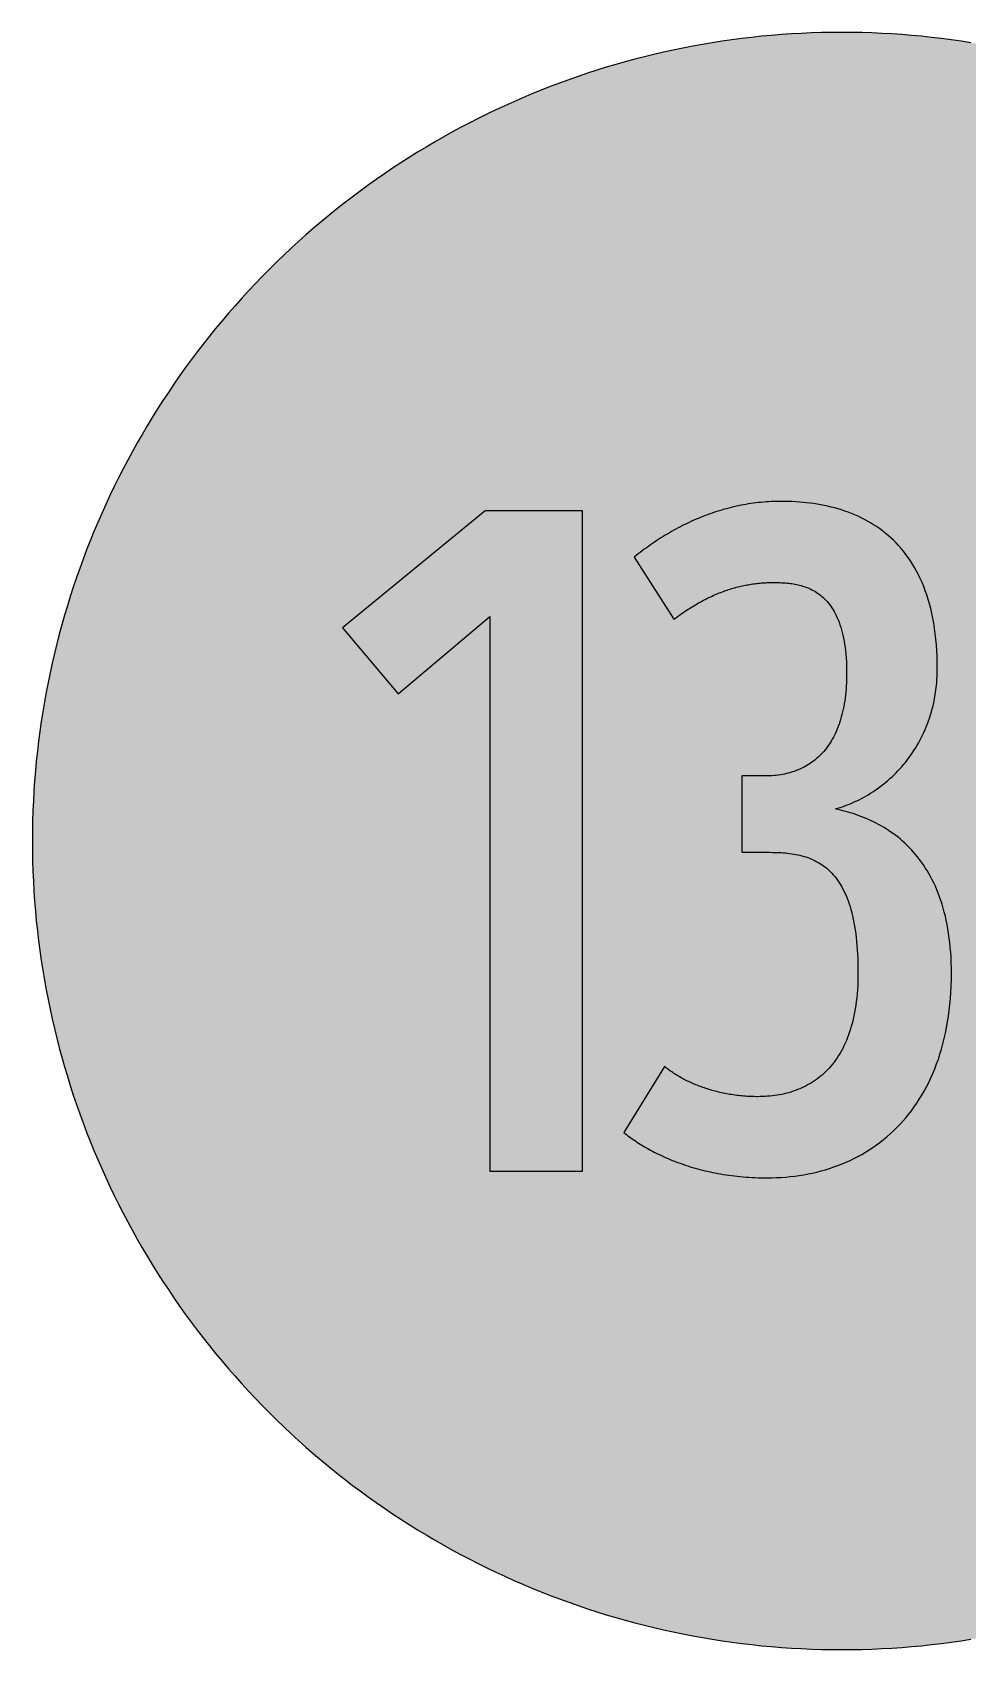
# Model space of a CAD drawing. Header units: millimetres. Extents: x 0 to 212, y 0 to 212.
# Drawn here: x 0.1 to 122.4, y 0.1 to 211.7 of the extents above; entities that cross this region are included whole.
import ezdxf

# ---------------------------------------------------------------- set-up
doc = ezdxf.new("R2010")
doc.units = ezdxf.units.MM

msp = doc.modelspace()

# ---------------------------------------------------------------- hatches: boundary and pattern name
for color, points in [(254, [(211.7189, 105.8869), (211.709, 107.2007), (211.6861, 108.5139), (211.6455, 109.8245), (211.5871, 111.1326), (211.5134, 112.4407), (211.4245, 113.7437), (211.3204, 115.0468), (211.201, 116.3447), (211.0638, 117.6426), (210.9114, 118.9355), (210.7413, 120.2258), (210.5584, 121.5136), (210.3577, 122.7988), (210.1418, 124.079), (209.9107, 125.3566), (209.6643, 126.6292), (209.4027, 127.8992), (209.1258, 129.1641), (208.8337, 130.4239), (208.5264, 131.6812), (208.2038, 132.936), (207.866, 134.1831), (207.5104, 135.4277), (207.1421, 136.6647), (206.7611, 137.8991), (206.3623, 139.1285), (205.9483, 140.3502), (205.5216, 141.5694), (205.0771, 142.781), (204.6199, 143.9901), (204.1474, 145.1915), (203.6623, 146.3853), (203.1619, 147.574), (202.6463, 148.7576), (202.1154, 149.9362), (201.5693, 151.1046), (201.0105, 152.2705), (200.439, 153.4262), (199.8523, 154.5768), (199.2503, 155.7198), (198.6356, 156.8577), (198.0057, 157.9855), (197.3605, 159.1081), (196.7052, 160.2232), (196.0321, 161.3281), (195.3489, 162.4279), (194.6504, 163.5176), (193.9366, 164.6022), (193.2102, 165.6766), (192.471, 166.7434), (191.7167, 167.8), (190.9521, 168.849), (190.1698, 169.8904), (189.3773, 170.9217), (188.5696, 171.9428), (187.7517, 172.9562), (186.9161, 173.9621), (186.0702, 174.9552), (185.2117, 175.9407), (184.338, 176.9161), (183.454, 177.8838), (182.5549, 178.8389), (181.643, 179.7837), (180.721, 180.7185), (179.7837, 181.643), (178.8389, 182.5549), (177.8838, 183.454), (176.9161, 184.338), (175.9407, 185.2117), (174.9552, 186.0702), (173.9621, 186.9161), (172.9562, 187.7492), (171.9428, 188.5696), (170.9217, 189.3773), (169.8904, 190.1698), (168.849, 190.9496), (167.8, 191.7167), (166.7408, 192.471), (165.6766, 193.2102), (164.6022, 193.9366), (163.5176, 194.6504), (162.4279, 195.3489), (161.3281, 196.0321), (160.2232, 196.7052), (159.1081, 197.3631), (157.9855, 198.0057), (156.8577, 198.6356), (155.7198, 199.2503), (154.5768, 199.8523), (153.4262, 200.439), (152.2705, 201.0131), (151.1046, 201.5719), (149.9362, 202.1154), (148.7576, 202.6463), (147.574, 203.1619), (146.3853, 203.6623), (145.1889, 204.15), (143.9875, 204.6199), (142.781, 205.0796), (141.5694, 205.5216), (140.3502, 205.9483), (139.1285, 206.3623), (137.8991, 206.7611), (136.6647, 207.1446), (135.4252, 207.5129), (134.1831, 207.866), (132.9334, 208.2038), (131.6812, 208.5264), (130.4239, 208.8337), (129.1641, 209.1284), (127.8966, 209.4052), (126.6292, 209.6668), (125.3541, 209.9132), (124.0765, 210.1444), (122.7963, 210.3603), (121.5136, 210.5584), (120.2258, 210.7438), (118.9355, 210.9114), (117.6401, 211.0638), (116.3447, 211.201), (115.0468, 211.3229), (113.7437, 211.4271), (112.4382, 211.516), (111.1326, 211.5896), (109.8245, 211.6455), (108.5113, 211.6861), (107.1982, 211.7115), (105.885, 211.7192), (104.5693, 211.7115), (103.2561, 211.6861), (101.9454, 211.6455), (100.6373, 211.5896), (99.3292, 211.516), (98.0262, 211.4271), (96.7232, 211.3229), (95.4253, 211.201), (94.1273, 211.0638), (92.8345, 210.9114), (91.5441, 210.7438), (90.2564, 210.5584), (88.9711, 210.3603), (87.691, 210.1444), (86.4133, 209.9132), (85.1408, 209.6668), (83.8708, 209.4052), (82.6059, 209.1284), (81.346, 208.8337), (80.0887, 208.5264), (78.834, 208.2038), (77.5868, 207.866), (76.3422, 207.5129), (75.1053, 207.1446), (73.8708, 206.7611), (72.6415, 206.3623), (71.4197, 205.9483), (70.2005, 205.5216), (68.9889, 205.0796), (67.7799, 204.6199), (66.5785, 204.15), (65.3847, 203.6623), (64.196, 203.1619), (63.0123, 202.6463), (61.8338, 202.1154), (60.6628, 201.5719), (59.4995, 201.0131), (58.3438, 200.439), (57.1932, 199.8523), (56.0502, 199.2503), (54.9123, 198.6356), (53.7845, 198.0057), (52.6618, 197.3631), (51.5468, 196.7052), (50.4419, 196.0321), (49.342, 195.3489), (48.2524, 194.6504), (47.1678, 193.9366), (46.0934, 193.2102), (45.0266, 192.471), (43.9699, 191.7167), (42.9209, 190.9496), (41.8795, 190.1698), (40.8483, 189.3773), (39.8272, 188.5696), (38.8137, 187.7492), (37.8079, 186.9161), (36.8148, 186.0702), (35.8292, 185.2117), (34.8539, 184.338), (33.8861, 183.454), (32.9311, 182.5549), (31.9862, 181.643), (31.049, 180.7185), (30.1269, 179.7837), (29.2151, 178.8389), (28.3159, 177.8838), (27.432, 176.9161), (26.5582, 175.9407), (25.6997, 174.9552), (24.8539, 173.9621), (24.0208, 172.9562), (23.2004, 171.9428), (22.3926, 170.9217), (21.6002, 169.8904), (20.8204, 168.849), (20.0533, 167.8), (19.2989, 166.7434), (18.5598, 165.6766), (17.8333, 164.6022), (17.1196, 163.5176), (16.4211, 162.4279), (15.7378, 161.3281), (15.0647, 160.2232), (14.4069, 159.1081), (13.7643, 157.9855), (13.1343, 156.8577), (12.5197, 155.7198), (11.9177, 154.5768), (11.3309, 153.4262), (10.7569, 152.2705), (10.1981, 151.1046), (9.6545, 149.9362), (9.1237, 148.7576), (8.6081, 147.574), (8.1077, 146.3853), (7.62, 145.1915), (7.1501, 143.9901), (6.6904, 142.781), (6.2484, 141.5694), (5.8217, 140.3502), (5.4077, 139.1285), (5.0089, 137.8991), (4.6253, 136.6647), (4.257, 135.4277), (3.904, 134.1831), (3.5662, 132.936), (3.2436, 131.6812), (2.9362, 130.4239), (2.6416, 129.1641), (2.3647, 127.8992), (2.1031, 126.6292), (1.8567, 125.3566), (1.6256, 124.079), (1.4097, 122.7988), (1.2116, 121.5136), (1.0262, 120.2258), (0.8585, 118.9355), (0.7061, 117.6426), (0.569, 116.3447), (0.447, 115.0468), (0.3429, 113.7437), (0.254, 112.4407), (0.1803, 111.1326), (0.1245, 109.8245), (0.0838, 108.5139), (0.0584, 107.2007), (0.0508, 105.885), (0.0584, 104.5718), (0.0838, 103.2586), (0.1245, 101.9454), (0.1803, 100.6373), (0.254, 99.3318), (0.3429, 98.0262), (0.447, 96.7232), (0.569, 95.4253), (0.7061, 94.1299), (0.8585, 92.8345), (1.0262, 91.5441), (1.2116, 90.2564), (1.4097, 88.9737), (1.6256, 87.6935), (1.8567, 86.4159), (2.1031, 85.1408), (2.3647, 83.8733), (2.6416, 82.6059), (2.9362, 81.346), (3.2436, 80.0887), (3.5662, 78.8365), (3.904, 77.5868), (4.257, 76.3448), (4.6253, 75.1053), (5.0089, 73.8708), (5.4077, 72.6415), (5.8217, 71.4197), (6.2484, 70.2005), (6.6904, 68.9889), (7.1501, 67.7824), (7.62, 66.581), (8.1077, 65.3847), (8.6081, 64.196), (9.1237, 63.0123), (9.6545, 61.8338), (10.1981, 60.6654), (10.7569, 59.4995), (11.3309, 58.3438), (11.9177, 57.1932), (12.5197, 56.0502), (13.1343, 54.9123), (13.7643, 53.7845), (14.4069, 52.6618), (15.0647, 51.5468), (15.7378, 50.4419), (16.4211, 49.342), (17.1196, 48.2524), (17.8333, 47.1678), (18.5598, 46.0934), (19.2989, 45.0291), (20.0533, 43.9699), (20.8204, 42.9209), (21.6002, 41.8795), (22.3926, 40.8483), (23.2004, 39.8272), (24.0208, 38.8137), (24.8539, 37.8079), (25.6997, 36.8148), (26.5582, 35.8292), (27.432, 34.8539), (28.3159, 33.8861), (29.2151, 32.9311), (30.1269, 31.9862), (31.049, 31.049), (31.9862, 30.1269), (32.9311, 29.2151), (33.8861, 28.3159), (34.8539, 27.432), (35.8292, 26.5582), (36.8148, 25.6997), (37.8079, 24.8539), (38.8137, 24.0182), (39.8272, 23.2004), (40.8483, 22.3926), (41.8795, 21.6002), (42.9209, 20.8178), (43.9699, 20.0533), (45.0266, 19.2989), (46.0934, 18.5598), (47.1678, 17.8333), (48.2524, 17.1196), (49.342, 16.4211), (50.4419, 15.7378), (51.5468, 15.0647), (52.6618, 14.4094), (53.7845, 13.7643), (54.9123, 13.1343), (56.0502, 12.5197), (57.1932, 11.9177), (58.3438, 11.3309), (59.4995, 10.7594), (60.6628, 10.2006), (61.8338, 9.6545), (63.0123, 9.1237), (64.196, 8.6081), (65.3847, 8.1077), (66.5785, 7.6225), (67.7799, 7.1501), (68.9889, 6.6929), (70.2005, 6.2484), (71.4197, 5.8217), (72.6415, 5.4077), (73.8708, 5.0089), (75.1053, 4.6279), (76.3422, 4.2596), (77.5868, 3.904), (78.834, 3.5662), (80.0887, 3.2436), (81.346, 2.9362), (82.6059, 2.6441), (83.8708, 2.3673), (85.1408, 2.1057), (86.4133, 1.8593), (87.691, 1.6281), (88.9711, 1.4122), (90.2564, 1.2116), (91.5441, 1.0287), (92.8345, 0.8585), (94.1273, 0.7061), (95.4253, 0.569), (96.7232, 0.4496), (98.0262, 0.3454), (99.3292, 0.2565), (100.6373, 0.1829), (101.9454, 0.1245), (103.2561, 0.0838), (104.5693, 0.061), (105.885, 0.0533), (107.1982, 0.061), (108.5113, 0.0838), (109.8245, 0.1245), (111.1326, 0.1829), (112.4382, 0.2565), (113.7437, 0.3454), (115.0468, 0.4496), (116.3447, 0.569), (117.6401, 0.7061), (118.9355, 0.8585), (120.2258, 1.0287), (121.5136, 1.2116), (122.7963, 1.4122), (124.0765, 1.6281), (125.3541, 1.8593), (126.6292, 2.1057), (127.8966, 2.3673), (129.1641, 2.6441), (130.4239, 2.9362), (131.6812, 3.2436), (132.9334, 3.5662), (134.1831, 3.904), (135.4252, 4.2596), (136.6647, 4.6279), (137.8991, 5.0089), (139.1285, 5.4077), (140.3502, 5.8217), (141.5694, 6.2484), (142.781, 6.6929), (143.9875, 7.1501), (145.1889, 7.6225), (146.3853, 8.1077), (147.574, 8.6081), (148.7576, 9.1237), (149.9362, 9.6545), (151.1046, 10.2006), (152.2705, 10.7594), (153.4262, 11.3309), (154.5768, 11.9177), (155.7198, 12.5197), (156.8577, 13.1343), (157.9855, 13.7643), (159.1081, 14.4094), (160.2232, 15.0647), (161.3281, 15.7378), (162.4279, 16.4211), (163.5176, 17.1196), (164.6022, 17.8333), (165.6766, 18.5598), (166.7408, 19.2989), (167.8, 20.0533), (168.849, 20.8178), (169.8904, 21.6002), (170.9217, 22.3926), (171.9428, 23.2004), (172.9562, 24.0182), (173.9621, 24.8539), (174.9552, 25.6997), (175.9407, 26.5582), (176.9161, 27.432), (177.8838, 28.3159), (178.8389, 29.2151), (179.7837, 30.1269), (180.721, 31.049), (181.643, 31.9862), (182.5549, 32.9311), (183.454, 33.8861), (184.338, 34.8539), (185.2117, 35.8292), (186.0702, 36.8148), (186.9161, 37.8079), (187.7517, 38.8137), (188.5696, 39.8272), (189.3773, 40.8483), (190.1698, 41.8795), (190.9521, 42.9209), (191.7167, 43.9699), (192.471, 45.0291), (193.2102, 46.0934), (193.9366, 47.1678), (194.6504, 48.2524), (195.3489, 49.342), (196.0321, 50.4419), (196.7052, 51.5468), (197.3605, 52.6618), (198.0057, 53.7845), (198.6356, 54.9123), (199.2503, 56.0502), (199.8523, 57.1932), (200.439, 58.3438), (201.0105, 59.4995), (201.5693, 60.6654), (202.1154, 61.8338), (202.6463, 63.0123), (203.1619, 64.196), (203.6623, 65.3847), (204.1474, 66.581), (204.6199, 67.7824), (205.0771, 68.9889), (205.5216, 70.2005), (205.9483, 71.4197), (206.3623, 72.6415), (206.7611, 73.8708), (207.1421, 75.1053), (207.5104, 76.3448), (207.866, 77.5868), (208.2038, 78.8365), (208.5264, 80.0887), (208.8337, 81.346), (209.1258, 82.6059), (209.4027, 83.8733), (209.6643, 85.1408), (209.9107, 86.4159), (210.1418, 87.6935), (210.3577, 88.9737), (210.5584, 90.2564), (210.7413, 91.5441), (210.9114, 92.8345), (211.0638, 94.1299), (211.201, 95.4253), (211.3204, 96.7232), (211.4245, 98.0262), (211.5134, 99.3318), (211.5871, 100.6373), (211.6455, 101.9454), (211.6861, 103.2586), (211.709, 104.5718), (211.7166, 105.885)]), (59, [(120.2531, 88.6008), (120.2461, 89.2988), (120.2284, 89.982), (120.1979, 90.6526), (120.1598, 91.3079), (120.1064, 91.948), (120.0455, 92.5754), (119.9718, 93.1875), (119.888, 93.787), (119.794, 94.3712), (119.6899, 94.9452), (119.5756, 95.504), (119.4537, 96.0476), (119.3216, 96.581), (119.1793, 97.1017), (119.0269, 97.6071), (118.8695, 98.1024), (118.6993, 98.585), (118.524, 99.0549), (118.3386, 99.5121), (118.1481, 99.9592), (117.9474, 100.3935), (117.7392, 100.8151), (117.5233, 101.2266), (117.3023, 101.6254), (117.0737, 102.014), (116.8375, 102.3925), (116.5962, 102.7582), (116.3472, 103.1138), (116.0932, 103.4593), (115.8342, 103.7946), (115.5675, 104.1197), (115.2982, 104.4346), (115.0214, 104.7394), (114.7394, 105.0341), (114.4549, 105.3186), (114.1654, 105.5954), (113.8707, 105.8621), (113.571, 106.1187), (113.2688, 106.3676), (112.9614, 106.6063), (112.6541, 106.8375), (112.3391, 107.0585), (112.0242, 107.2718), (111.7041, 107.4776), (111.3841, 107.6757), (111.0615, 107.8636), (110.7338, 108.0465), (110.4062, 108.2192), (110.076, 108.3869), (109.7458, 108.5444), (109.413, 108.6968), (109.0803, 108.8415), (108.745, 108.9787), (108.4097, 109.1108), (108.0745, 109.2352), (107.7366, 109.3521), (107.4014, 109.4638), (107.0661, 109.5705), (106.7308, 109.6696), (106.3955, 109.7636), (106.0602, 109.8525), (105.7275, 109.9337), (105.3948, 110.0099), (105.0646, 110.0836), (105.377, 110.1725), (105.6894, 110.269), (106.0018, 110.3732), (106.3142, 110.4824), (106.6241, 110.5992), (106.934, 110.7237), (107.2439, 110.8532), (107.5512, 110.9904), (107.8586, 111.1326), (108.1659, 111.2825), (108.4682, 111.4374), (108.7704, 111.6), (109.0727, 111.7702), (109.3699, 111.9454), (109.667, 112.1258), (109.9617, 112.3163), (110.2538, 112.5093), (110.5433, 112.71), (110.8278, 112.9182), (111.1123, 113.1316), (111.3917, 113.35), (111.6711, 113.5761), (111.9429, 113.8098), (112.2147, 114.0485), (112.4814, 114.2924), (112.743, 114.5438), (113.0021, 114.8004), (113.2586, 115.0645), (113.5075, 115.3338), (113.7539, 115.6106), (113.9952, 115.8926), (114.234, 116.1796), (114.4651, 116.4742), (114.6912, 116.774), (114.9121, 117.0788), (115.1306, 117.3912), (115.3414, 117.7087), (115.5446, 118.0338), (115.7453, 118.3615), (115.9383, 118.6993), (116.1263, 119.0396), (116.3066, 119.3876), (116.4819, 119.7407), (116.6495, 120.0988), (116.8121, 120.4646), (116.967, 120.8354), (117.1143, 121.2113), (117.254, 121.5949), (117.3861, 121.9835), (117.5131, 122.3772), (117.6299, 122.776), (117.7417, 123.1798), (117.8433, 123.5913), (117.9373, 124.0079), (118.0236, 124.4295), (118.0998, 124.8588), (118.1684, 125.2906), (118.2294, 125.73), (118.2802, 126.1745), (118.3234, 126.6241), (118.3564, 127.0813), (118.3792, 127.541), (118.3945, 128.0084), (118.3996, 128.4808), (118.3919, 129.2809), (118.3691, 130.0632), (118.3335, 130.8278), (118.2802, 131.5745), (118.2141, 132.301), (118.1354, 133.0122), (118.0414, 133.7056), (117.9347, 134.3812), (117.8154, 135.0416), (117.6807, 135.6817), (117.536, 136.3066), (117.3759, 136.9162), (117.2058, 137.508), (117.0229, 138.0846), (116.8298, 138.6434), (116.6241, 139.1869), (116.4057, 139.7152), (116.1771, 140.2283), (115.9383, 140.7262), (115.6894, 141.2088), (115.4303, 141.6761), (115.1585, 142.1282), (114.8791, 142.5677), (114.5921, 142.9918), (114.2924, 143.4008), (113.985, 143.797), (113.6675, 144.1806), (113.345, 144.5489), (113.0097, 144.9019), (112.6693, 145.2448), (112.3213, 145.575), (111.9632, 145.89), (111.6, 146.1922), (111.2291, 146.4843), (110.8507, 146.7637), (110.4671, 147.0304), (110.076, 147.2844), (109.6797, 147.5257), (109.2759, 147.7594), (108.8695, 147.9779), (108.4555, 148.1861), (108.0364, 148.3843), (107.6122, 148.5722), (107.1829, 148.7475), (106.7511, 148.9151), (106.3142, 149.0701), (105.8748, 149.2148), (105.4303, 149.352), (104.9833, 149.4765), (104.5312, 149.5933), (104.0765, 149.7025), (103.6218, 149.799), (103.1621, 149.8905), (102.7024, 149.9692), (102.2375, 150.0429), (101.7727, 150.1064), (101.3079, 150.1623), (100.8405, 150.208), (100.3732, 150.2486), (99.9033, 150.2791), (99.4359, 150.3045), (98.966, 150.3223), (98.4961, 150.3324), (98.0262, 150.335), (97.6859, 150.3324), (97.3455, 150.3274), (97.0077, 150.3172), (96.6724, 150.302), (96.3346, 150.2842), (96.0018, 150.2613), (95.6666, 150.2359), (95.3364, 150.2054), (95.0062, 150.1699), (94.676, 150.1318), (94.3483, 150.0911), (94.0206, 150.0454), (93.6955, 149.9946), (93.3704, 149.9413), (93.0478, 149.8829), (92.7252, 149.8219), (92.4052, 149.7584), (92.0852, 149.6898), (91.7677, 149.6162), (91.4502, 149.5425), (91.1352, 149.4612), (90.8202, 149.3799), (90.5078, 149.2936), (90.1954, 149.2021), (89.8855, 149.1082), (89.5756, 149.0116), (89.2683, 148.9126), (88.961, 148.8084), (88.6562, 148.7018), (88.3514, 148.59), (88.0491, 148.4757), (87.7468, 148.3589), (87.4471, 148.2395), (87.1474, 148.115), (86.8502, 147.9906), (86.553, 147.8585), (86.2584, 147.7264), (85.9638, 147.5892), (85.6717, 147.4521), (85.3796, 147.3098), (85.09, 147.1625), (84.8004, 147.0152), (84.5134, 146.8628), (84.2264, 146.7104), (83.9419, 146.5529), (83.6574, 146.3929), (83.3755, 146.2303), (83.0936, 146.0627), (82.8142, 145.8951), (82.5348, 145.7249), (82.2579, 145.5496), (81.981, 145.3718), (81.7067, 145.194), (81.4324, 145.0111), (81.1606, 144.8257), (80.8888, 144.6403), (80.6196, 144.4498), (80.3504, 144.2568), (80.0837, 144.0612), (79.817, 143.8631), (79.5528, 143.6649), (79.2886, 143.4617), (79.0245, 143.256), (78.7654, 143.0503), (83.953, 134.9029), (84.1705, 135.067), (84.3915, 135.2296), (84.6099, 135.3896), (84.8258, 135.5446), (85.0443, 135.6995), (85.2602, 135.8468), (85.4786, 135.9941), (85.6945, 136.1364), (85.9079, 136.2761), (86.1238, 136.4132), (86.3371, 136.5453), (86.5505, 136.6749), (86.7639, 136.8019), (86.9772, 136.9263), (87.188, 137.0457), (87.4014, 137.1651), (87.6122, 137.2794), (87.823, 137.3911), (88.0313, 137.4978), (88.2421, 137.6045), (88.4504, 137.7086), (88.6587, 137.8077), (88.867, 137.9042), (89.0727, 137.9982), (89.2785, 138.0896), (89.4867, 138.1785), (89.6899, 138.2649), (89.8957, 138.3462), (90.1014, 138.4275), (90.3046, 138.5037), (90.5078, 138.5799), (90.711, 138.651), (90.9142, 138.7221), (91.1149, 138.7881), (91.3155, 138.8516), (91.5162, 138.9151), (91.7169, 138.9736), (91.9175, 139.0294), (92.1156, 139.0853), (92.3138, 139.1361), (92.5119, 139.1869), (92.71, 139.2326), (92.9056, 139.2784), (93.1037, 139.3215), (93.2993, 139.3596), (93.4949, 139.3977), (93.6879, 139.4333), (93.8835, 139.4663), (94.0765, 139.4993), (94.2696, 139.5273), (94.4626, 139.5552), (94.6531, 139.5781), (94.8461, 139.6009), (95.0366, 139.6213), (95.2271, 139.639), (95.4176, 139.6568), (95.6056, 139.6695), (95.7961, 139.6822), (95.9841, 139.6924), (96.172, 139.7025), (96.3574, 139.7076), (96.5454, 139.7127), (96.7308, 139.7152), (96.9162, 139.7152), (97.0915, 139.7152), (97.2693, 139.7152), (97.4522, 139.7127), (97.6351, 139.7076), (97.8205, 139.7025), (98.011, 139.6949), (98.2015, 139.6848), (98.3945, 139.6721), (98.5876, 139.6594), (98.7831, 139.6416), (98.9813, 139.6187), (99.1794, 139.5959), (99.38, 139.5679), (99.5807, 139.5374), (99.7814, 139.5019), (99.9846, 139.4612), (100.1852, 139.4181), (100.3884, 139.3673), (100.5891, 139.3139), (100.7923, 139.2555), (100.9929, 139.1895), (101.1936, 139.1209), (101.3917, 139.0447), (101.5898, 138.9609), (101.788, 138.872), (101.9835, 138.7754), (102.1791, 138.6738), (102.3722, 138.5646), (102.5627, 138.4478), (102.7506, 138.3233), (102.936, 138.1912), (103.1189, 138.049), (103.3018, 137.9017), (103.4796, 137.7442), (103.6549, 137.5766), (103.825, 137.4013), (103.9927, 137.2184), (104.1578, 137.0228), (104.3178, 136.8196), (104.4753, 136.6063), (104.6277, 136.3828), (104.775, 136.1465), (104.9198, 135.9027), (105.0595, 135.6462), (105.1916, 135.3795), (105.3211, 135.1001), (105.443, 134.8105), (105.5624, 134.5082), (105.6742, 134.1933), (105.7808, 133.8656), (105.8799, 133.5278), (105.9739, 133.1747), (106.0628, 132.809), (106.1441, 132.4305), (106.2177, 132.0394), (106.2838, 131.633), (106.3447, 131.2139), (106.3955, 130.7795), (106.4412, 130.3299), (106.4793, 129.8677), (106.5073, 129.3901), (106.5276, 128.8948), (106.5403, 128.3868), (106.5454, 127.8611), (106.5428, 127.4267), (106.5327, 126.9975), (106.5174, 126.5784), (106.4946, 126.1643), (106.4666, 125.7605), (106.4311, 125.3617), (106.3904, 124.9731), (106.3422, 124.5895), (106.2888, 124.2162), (106.2304, 123.8479), (106.1669, 123.4872), (106.0958, 123.1367), (106.0196, 122.7912), (105.9358, 122.4534), (105.8494, 122.1232), (105.7554, 121.8006), (105.6564, 121.4857), (105.5522, 121.1783), (105.443, 120.8761), (105.3262, 120.584), (105.2068, 120.2969), (105.0798, 120.0175), (104.9503, 119.7458), (104.8131, 119.4816), (104.6734, 119.2225), (104.5286, 118.9736), (104.3762, 118.7298), (104.2213, 118.491), (104.0613, 118.2624), (103.8962, 118.0389), (103.726, 117.823), (103.5533, 117.6147), (103.3729, 117.414), (103.19, 117.2185), (103.0021, 117.0305), (102.8116, 116.8476), (102.6135, 116.6724), (102.4128, 116.5047), (102.2096, 116.3422), (102.0013, 116.1898), (101.788, 116.0399), (101.5721, 115.9002), (101.3511, 115.7656), (101.1276, 115.636), (100.899, 115.5141), (100.6653, 115.3998), (100.4316, 115.2906), (100.1928, 115.189), (99.949, 115.0925), (99.7026, 115.0036), (99.4537, 114.9198), (99.1997, 114.8436), (98.9432, 114.7724), (98.6841, 114.7089), (98.4225, 114.6505), (98.1558, 114.5972), (97.8891, 114.5515), (97.6173, 114.5134), (97.343, 114.4803), (97.0636, 114.4524), (96.7842, 114.4321), (96.5022, 114.4168), (96.2152, 114.4067), (95.9282, 114.4041), (92.8426, 114.4058), (92.8426, 104.4039), (96.5468, 104.4039), (96.835, 104.4016), (97.122, 104.3965), (97.4065, 104.3889), (97.6909, 104.3762), (97.9754, 104.361), (98.2548, 104.3432), (98.5342, 104.3178), (98.8111, 104.2899), (99.0854, 104.2568), (99.3597, 104.2213), (99.629, 104.1781), (99.8982, 104.1298), (100.1624, 104.0765), (100.4265, 104.0155), (100.6856, 103.9495), (100.9447, 103.8784), (101.1987, 103.7996), (101.4501, 103.7133), (101.6991, 103.6218), (101.9454, 103.5228), (102.1867, 103.4161), (102.4255, 103.3018), (102.6592, 103.1799), (102.8929, 103.0478), (103.1189, 102.9106), (103.345, 102.7633), (103.5634, 102.6058), (103.7793, 102.4407), (103.9927, 102.268), (104.201, 102.0826), (104.4042, 101.8896), (104.6023, 101.6864), (104.7979, 101.473), (104.9858, 101.2495), (105.1712, 101.0158), (105.3516, 100.7694), (105.5268, 100.5129), (105.697, 100.2462), (105.8621, 99.9668), (106.0221, 99.6772), (106.1771, 99.375), (106.3269, 99.06), (106.4717, 98.7323), (106.6089, 98.392), (106.741, 98.0389), (106.868, 97.6732), (106.9873, 97.2947), (107.1016, 96.9035), (107.2109, 96.4971), (107.3125, 96.0755), (107.409, 95.6412), (107.4979, 95.1941), (107.5817, 94.7293), (107.6579, 94.2518), (107.7265, 93.7565), (107.7874, 93.2485), (107.8433, 92.7252), (107.8916, 92.1842), (107.9348, 91.628), (107.9678, 91.0565), (107.9932, 90.4672), (108.0135, 89.8627), (108.0262, 89.2404), (108.0287, 88.6003), (108.0237, 88.0313), (108.011, 87.4776), (107.9881, 86.934), (107.9576, 86.4032), (107.917, 85.885), (107.8687, 85.377), (107.8103, 84.8792), (107.7443, 84.394), (107.6706, 83.9216), (107.5893, 83.4593), (107.5004, 83.0072), (107.4039, 82.5678), (107.2972, 82.1385), (107.1855, 81.7194), (107.0661, 81.313), (106.9391, 80.9142), (106.8045, 80.5282), (106.6622, 80.1522), (106.5149, 79.7865), (106.36, 79.4309), (106.1999, 79.0854), (106.0323, 78.7502), (105.857, 78.425), (105.6792, 78.1101), (105.4913, 77.8027), (105.3008, 77.5081), (105.1027, 77.2211), (104.8995, 76.9442), (104.6886, 76.675), (104.4753, 76.4184), (104.2568, 76.167), (104.0308, 75.9282), (103.8022, 75.6971), (103.566, 75.4736), (103.3272, 75.2602), (103.0834, 75.0545), (102.8344, 74.8589), (102.583, 74.6709), (102.3264, 74.4906), (102.0648, 74.3179), (101.8007, 74.1553), (101.5314, 74.0004), (101.2596, 73.853), (100.9853, 73.7133), (100.7059, 73.5813), (100.424, 73.4568), (100.1395, 73.3425), (99.8499, 73.2333), (99.5578, 73.1317), (99.2657, 73.0352), (98.9686, 72.9488), (98.6688, 72.8701), (98.3691, 72.7964), (98.0643, 72.7304), (97.7595, 72.6694), (97.4522, 72.6186), (97.1423, 72.5703), (96.8324, 72.5322), (96.52, 72.4992), (96.205, 72.4713), (95.8901, 72.451), (95.5751, 72.4357), (95.2576, 72.4281), (94.9401, 72.423), (94.7039, 72.4256), (94.4677, 72.4281), (94.2315, 72.4357), (93.9978, 72.4433), (93.7641, 72.456), (93.533, 72.4687), (93.3018, 72.484), (93.0732, 72.5018), (92.8446, 72.5221), (92.616, 72.5449), (92.39, 72.5703), (92.1639, 72.5983), (91.9404, 72.6288), (91.7169, 72.6592), (91.4959, 72.6923), (91.2749, 72.7278), (91.0565, 72.7659), (90.8406, 72.8066), (90.6247, 72.8497), (90.4088, 72.8929), (90.1954, 72.9386), (89.982, 72.9869), (89.7738, 73.0352), (89.5629, 73.0885), (89.3572, 73.1418), (89.1515, 73.1977), (88.9457, 73.2536), (88.7425, 73.312), (88.5419, 73.373), (88.3412, 73.4365), (88.1456, 73.5), (87.9475, 73.566), (87.7545, 73.6321), (87.5614, 73.7032), (87.3709, 73.7718), (87.1804, 73.8454), (86.995, 73.9191), (86.8096, 73.9927), (86.6242, 74.0689), (86.4438, 74.1477), (86.2635, 74.2264), (86.0857, 74.3077), (85.9104, 74.389), (85.7352, 74.4728), (85.565, 74.5592), (85.3948, 74.643), (85.2272, 74.7319), (85.0595, 74.8208), (84.897, 74.9097), (84.7369, 75.0011), (84.5769, 75.0926), (84.4194, 75.184), (84.2645, 75.278), (84.1121, 75.3745), (83.9622, 75.471), (83.8149, 75.5675), (83.6676, 75.6641), (83.5254, 75.7631), (83.3857, 75.8622), (83.246, 75.9638), (83.1113, 76.0654), (82.9767, 76.167), (82.8446, 76.2711), (82.7176, 76.3753), (77.4086, 67.733), (77.5818, 67.5919), (77.7621, 67.4548), (77.945, 67.3151), (78.1329, 67.1779), (78.3234, 67.0382), (78.5165, 66.9011), (78.7146, 66.7639), (78.9178, 66.6267), (79.1235, 66.4896), (79.3318, 66.355), (79.5452, 66.2178), (79.7636, 66.0857), (79.9846, 65.9511), (80.2081, 65.819), (80.4367, 65.6869), (80.6704, 65.5549), (80.9066, 65.4253), (81.1454, 65.2983), (81.3892, 65.1713), (81.6356, 65.0443), (81.8871, 64.9199), (82.1411, 64.7954), (82.4001, 64.6735), (82.6618, 64.5541), (82.9285, 64.4347), (83.1977, 64.3179), (83.4695, 64.2036), (83.7463, 64.0918), (84.0283, 63.9801), (84.3128, 63.8708), (84.5998, 63.7616), (84.8919, 63.6575), (85.1891, 63.5533), (85.4862, 63.4543), (85.791, 63.3552), (86.0958, 63.2587), (86.4083, 63.1647), (86.7207, 63.0733), (87.0382, 62.9844), (87.3608, 62.898), (87.6859, 62.8167), (88.0135, 62.7355), (88.3463, 62.6567), (88.6841, 62.5831), (89.0219, 62.5119), (89.3674, 62.4434), (89.7128, 62.3773), (90.0633, 62.3138), (90.4189, 62.2554), (90.7771, 62.1995), (91.1403, 62.1462), (91.5035, 62.0979), (91.8743, 62.0522), (92.2477, 62.0116), (92.6236, 61.9735), (93.0021, 61.9379), (93.3856, 61.9074), (93.7743, 61.8795), (94.1654, 61.8566), (94.5591, 61.8388), (94.9579, 61.8236), (95.3592, 61.8134), (95.7656, 61.8058), (96.1746, 61.8058), (96.7816, 61.8109), (97.3836, 61.8287), (97.9856, 61.8617), (98.5825, 61.9049), (99.1743, 61.9608), (99.7636, 62.0293), (100.3503, 62.1132), (100.932, 62.2071), (101.5086, 62.3138), (102.0801, 62.4332), (102.649, 62.5653), (103.2104, 62.7126), (103.7692, 62.8701), (104.3203, 63.0403), (104.8664, 63.2257), (105.4075, 63.4213), (105.9409, 63.6321), (106.4692, 63.8531), (106.9899, 64.0893), (107.503, 64.3382), (108.011, 64.5998), (108.5113, 64.8741), (109.0041, 65.1637), (109.4892, 65.4634), (109.9668, 65.7784), (110.4367, 66.106), (110.8989, 66.4464), (111.3511, 66.7995), (111.7956, 67.1678), (112.2324, 67.5488), (112.6592, 67.9425), (113.0757, 68.3489), (113.4821, 68.7705), (113.8809, 69.2048), (114.2695, 69.6519), (114.6454, 70.1116), (115.0137, 70.5866), (115.3719, 71.0743), (115.7173, 71.5747), (116.0526, 72.0903), (116.3752, 72.6186), (116.6876, 73.1622), (116.9899, 73.7184), (117.2794, 74.2874), (117.5563, 74.8716), (117.8204, 75.4685), (118.0744, 76.0781), (118.3132, 76.7029), (118.5393, 77.343), (118.7526, 77.9932), (118.9533, 78.6613), (119.1412, 79.342), (119.314, 80.0354), (119.474, 80.7441), (119.6188, 81.4654), (119.7483, 82.202), (119.8651, 82.9513), (119.9667, 83.7159), (120.0531, 84.4956), (120.1242, 85.2881), (120.1801, 86.0933), (120.2207, 86.9137), (120.2436, 87.7494), (120.2512, 88.6003)]), (59, [(59.884, 62.6717), (71.9847, 62.6717), (71.9847, 149.1022), (59.2667, 149.1022), (40.6217, 133.7906), (47.9076, 125.1476), (59.884, 135.2719)])]:
    msp.add_hatch(color=color).paths.add_polyline_path(points)

# ---------------------------------------------------------------- linework, layer by layer
at = {"color": 254}
msp.add_lwpolyline([(122.7963, 210.3603), (121.5136, 210.5584), (120.2258, 210.7438), (118.9355, 210.9114), (117.6401, 211.0638), (116.3447, 211.201), (115.0468, 211.3229), (113.7437, 211.4271), (112.4382, 211.516), (111.1326, 211.5896), (109.8245, 211.6455), (108.5113, 211.6861), (107.1982, 211.7115), (105.885, 211.7192), (104.5693, 211.7115), (103.2561, 211.6861), (101.9454, 211.6455), (100.6373, 211.5896), (99.3292, 211.516), (98.0262, 211.4271), (96.7232, 211.3229), (95.4253, 211.201), (94.1273, 211.0638), (92.8345, 210.9114), (91.5441, 210.7438), (90.2564, 210.5584), (88.9711, 210.3603), (87.691, 210.1444), (86.4133, 209.9132), (85.1408, 209.6668), (83.8708, 209.4052), (82.6059, 209.1284), (81.346, 208.8337), (80.0887, 208.5264), (78.834, 208.2038), (77.5868, 207.866), (76.3422, 207.5129), (75.1053, 207.1446), (73.8708, 206.7611), (72.6415, 206.3623), (71.4197, 205.9483), (70.2005, 205.5216), (68.9889, 205.0796), (67.7799, 204.6199), (66.5785, 204.15), (65.3847, 203.6623), (64.196, 203.1619), (63.0123, 202.6463), (61.8338, 202.1154), (60.6628, 201.5719), (59.4995, 201.0131), (58.3438, 200.439), (57.1932, 199.8523), (56.0502, 199.2503), (54.9123, 198.6356), (53.7845, 198.0057), (52.6618, 197.3631), (51.5468, 196.7052), (50.4419, 196.0321), (49.342, 195.3489), (48.2524, 194.6504), (47.1678, 193.9366), (46.0934, 193.2102), (45.0266, 192.471), (43.9699, 191.7167), (42.9209, 190.9496), (41.8795, 190.1698), (40.8483, 189.3773), (39.8272, 188.5696), (38.8137, 187.7492), (37.8079, 186.9161), (36.8148, 186.0702), (35.8292, 185.2117), (34.8539, 184.338), (33.8861, 183.454), (32.9311, 182.5549), (31.9862, 181.643), (31.049, 180.7185), (30.1269, 179.7837), (29.2151, 178.8389), (28.3159, 177.8838), (27.432, 176.9161), (26.5582, 175.9407), (25.6997, 174.9552), (24.8539, 173.9621), (24.0208, 172.9562), (23.2004, 171.9428), (22.3926, 170.9217), (21.6002, 169.8904), (20.8204, 168.849), (20.0533, 167.8), (19.2989, 166.7434), (18.5598, 165.6766), (17.8333, 164.6022), (17.1196, 163.5176), (16.4211, 162.4279), (15.7378, 161.3281), (15.0647, 160.2232), (14.4069, 159.1081), (13.7643, 157.9855), (13.1343, 156.8577), (12.5197, 155.7198), (11.9177, 154.5768), (11.3309, 153.4262), (10.7569, 152.2705), (10.1981, 151.1046), (9.6545, 149.9362), (9.1237, 148.7576), (8.6081, 147.574), (8.1077, 146.3853), (7.62, 145.1915), (7.1501, 143.9901), (6.6904, 142.781), (6.2484, 141.5694), (5.8217, 140.3502), (5.4077, 139.1285), (5.0089, 137.8991), (4.6253, 136.6647), (4.257, 135.4277), (3.904, 134.1831), (3.5662, 132.936), (3.2436, 131.6812), (2.9362, 130.4239), (2.6416, 129.1641), (2.3647, 127.8992), (2.1031, 126.6292), (1.8567, 125.3566), (1.6256, 124.079), (1.4097, 122.7988), (1.2116, 121.5136), (1.0262, 120.2258), (0.8585, 118.9355), (0.7061, 117.6426), (0.569, 116.3447), (0.447, 115.0468), (0.3429, 113.7437), (0.254, 112.4407), (0.1803, 111.1326), (0.1245, 109.8245), (0.0838, 108.5139), (0.0584, 107.2007), (0.0508, 105.885), (0.0584, 104.5718), (0.0838, 103.2586), (0.1245, 101.9454), (0.1803, 100.6373), (0.254, 99.3318), (0.3429, 98.0262), (0.447, 96.7232), (0.569, 95.4253), (0.7061, 94.1299), (0.8585, 92.8345), (1.0262, 91.5441), (1.2116, 90.2564), (1.4097, 88.9737), (1.6256, 87.6935), (1.8567, 86.4159), (2.1031, 85.1408), (2.3647, 83.8733), (2.6416, 82.6059), (2.9362, 81.346), (3.2436, 80.0887), (3.5662, 78.8365), (3.904, 77.5868), (4.257, 76.3448), (4.6253, 75.1053), (5.0089, 73.8708), (5.4077, 72.6415), (5.8217, 71.4197), (6.2484, 70.2005), (6.6904, 68.9889), (7.1501, 67.7824), (7.62, 66.581), (8.1077, 65.3847), (8.6081, 64.196), (9.1237, 63.0123), (9.6545, 61.8338), (10.1981, 60.6654), (10.7569, 59.4995), (11.3309, 58.3438), (11.9177, 57.1932), (12.5197, 56.0502), (13.1343, 54.9123), (13.7643, 53.7845), (14.4069, 52.6618), (15.0647, 51.5468), (15.7378, 50.4419), (16.4211, 49.342), (17.1196, 48.2524), (17.8333, 47.1678), (18.5598, 46.0934), (19.2989, 45.0291), (20.0533, 43.9699), (20.8204, 42.9209), (21.6002, 41.8795), (22.3926, 40.8483), (23.2004, 39.8272), (24.0208, 38.8137), (24.8539, 37.8079), (25.6997, 36.8148), (26.5582, 35.8292), (27.432, 34.8539), (28.3159, 33.8861), (29.2151, 32.9311), (30.1269, 31.9862), (31.049, 31.049), (31.9862, 30.1269), (32.9311, 29.2151), (33.8861, 28.3159), (34.8539, 27.432), (35.8292, 26.5582), (36.8148, 25.6997), (37.8079, 24.8539), (38.8137, 24.0182), (39.8272, 23.2004), (40.8483, 22.3926), (41.8795, 21.6002), (42.9209, 20.8178), (43.9699, 20.0533), (45.0266, 19.2989), (46.0934, 18.5598), (47.1678, 17.8333), (48.2524, 17.1196), (49.342, 16.4211), (50.4419, 15.7378), (51.5468, 15.0647), (52.6618, 14.4094), (53.7845, 13.7643), (54.9123, 13.1343), (56.0502, 12.5197), (57.1932, 11.9177), (58.3438, 11.3309), (59.4995, 10.7594), (60.6628, 10.2006), (61.8338, 9.6545), (63.0123, 9.1237), (64.196, 8.6081), (65.3847, 8.1077), (66.5785, 7.6225), (67.7799, 7.1501), (68.9889, 6.6929), (70.2005, 6.2484), (71.4197, 5.8217), (72.6415, 5.4077), (73.8708, 5.0089), (75.1053, 4.6279), (76.3422, 4.2596), (77.5868, 3.904), (78.834, 3.5662), (80.0887, 3.2436), (81.346, 2.9362), (82.6059, 2.6441), (83.8708, 2.3673), (85.1408, 2.1057), (86.4133, 1.8593), (87.691, 1.6281), (88.9711, 1.4122), (90.2564, 1.2116), (91.5441, 1.0287), (92.8345, 0.8585), (94.1273, 0.7061), (95.4253, 0.569), (96.7232, 0.4496), (98.0262, 0.3454), (99.3292, 0.2565), (100.6373, 0.1829), (101.9454, 0.1245), (103.2561, 0.0838), (104.5693, 0.061), (105.885, 0.0533), (107.1982, 0.061), (108.5113, 0.0838), (109.8245, 0.1245), (111.1326, 0.1829), (112.4382, 0.2565), (113.7437, 0.3454), (115.0468, 0.4496), (116.3447, 0.569), (117.6401, 0.7061), (118.9355, 0.8585), (120.2258, 1.0287), (121.5136, 1.2116), (122.7963, 1.4122)], dxfattribs=at)
at = {"color": 59}
for points in [[(120.2531, 88.6008), (120.2461, 89.2988), (120.2284, 89.982), (120.1979, 90.6526), (120.1598, 91.3079), (120.1064, 91.948), (120.0455, 92.5754), (119.9718, 93.1875), (119.888, 93.787), (119.794, 94.3712), (119.6899, 94.9452), (119.5756, 95.504), (119.4537, 96.0476), (119.3216, 96.581), (119.1793, 97.1017), (119.0269, 97.6071), (118.8695, 98.1024), (118.6993, 98.585), (118.524, 99.0549), (118.3386, 99.5121), (118.1481, 99.9592), (117.9474, 100.3935), (117.7392, 100.8151), (117.5233, 101.2266), (117.3023, 101.6254), (117.0737, 102.014), (116.8375, 102.3925), (116.5962, 102.7582), (116.3472, 103.1138), (116.0932, 103.4593), (115.8342, 103.7946), (115.5675, 104.1197), (115.2982, 104.4346), (115.0214, 104.7394), (114.7394, 105.0341), (114.4549, 105.3186), (114.1654, 105.5954), (113.8707, 105.8621), (113.571, 106.1187), (113.2688, 106.3676), (112.9614, 106.6063), (112.6541, 106.8375), (112.3391, 107.0585), (112.0242, 107.2718), (111.7041, 107.4776), (111.3841, 107.6757), (111.0615, 107.8636), (110.7338, 108.0465), (110.4062, 108.2192), (110.076, 108.3869), (109.7458, 108.5444), (109.413, 108.6968), (109.0803, 108.8415), (108.745, 108.9787), (108.4097, 109.1108), (108.0745, 109.2352), (107.7366, 109.3521), (107.4014, 109.4638), (107.0661, 109.5705), (106.7308, 109.6696), (106.3955, 109.7636), (106.0602, 109.8525), (105.7275, 109.9337), (105.3948, 110.0099), (105.0646, 110.0836), (105.377, 110.1725), (105.6894, 110.269), (106.0018, 110.3732), (106.3142, 110.4824), (106.6241, 110.5992), (106.934, 110.7237), (107.2439, 110.8532), (107.5512, 110.9904), (107.8586, 111.1326), (108.1659, 111.2825), (108.4682, 111.4374), (108.7704, 111.6), (109.0727, 111.7702), (109.3699, 111.9454), (109.667, 112.1258), (109.9617, 112.3163), (110.2538, 112.5093), (110.5433, 112.71), (110.8278, 112.9182), (111.1123, 113.1316), (111.3917, 113.35), (111.6711, 113.5761), (111.9429, 113.8098), (112.2147, 114.0485), (112.4814, 114.2924), (112.743, 114.5438), (113.0021, 114.8004), (113.2586, 115.0645), (113.5075, 115.3338), (113.7539, 115.6106), (113.9952, 115.8926), (114.234, 116.1796), (114.4651, 116.4742), (114.6912, 116.774), (114.9121, 117.0788), (115.1306, 117.3912), (115.3414, 117.7087), (115.5446, 118.0338), (115.7453, 118.3615), (115.9383, 118.6993), (116.1263, 119.0396), (116.3066, 119.3876), (116.4819, 119.7407), (116.6495, 120.0988), (116.8121, 120.4646), (116.967, 120.8354), (117.1143, 121.2113), (117.254, 121.5949), (117.3861, 121.9835), (117.5131, 122.3772), (117.6299, 122.776), (117.7417, 123.1798), (117.8433, 123.5913), (117.9373, 124.0079), (118.0236, 124.4295), (118.0998, 124.8588), (118.1684, 125.2906), (118.2294, 125.73), (118.2802, 126.1745), (118.3234, 126.6241), (118.3564, 127.0813), (118.3792, 127.541), (118.3945, 128.0084), (118.3996, 128.4808), (118.3919, 129.2809), (118.3691, 130.0632), (118.3335, 130.8278), (118.2802, 131.5745), (118.2141, 132.301), (118.1354, 133.0122), (118.0414, 133.7056), (117.9347, 134.3812), (117.8154, 135.0416), (117.6807, 135.6817), (117.536, 136.3066), (117.3759, 136.9162), (117.2058, 137.508), (117.0229, 138.0846), (116.8298, 138.6434), (116.6241, 139.1869), (116.4057, 139.7152), (116.1771, 140.2283), (115.9383, 140.7262), (115.6894, 141.2088), (115.4303, 141.6761), (115.1585, 142.1282), (114.8791, 142.5677), (114.5921, 142.9918), (114.2924, 143.4008), (113.985, 143.797), (113.6675, 144.1806), (113.345, 144.5489), (113.0097, 144.9019), (112.6693, 145.2448), (112.3213, 145.575), (111.9632, 145.89), (111.6, 146.1922), (111.2291, 146.4843), (110.8507, 146.7637), (110.4671, 147.0304), (110.076, 147.2844), (109.6797, 147.5257), (109.2759, 147.7594), (108.8695, 147.9779), (108.4555, 148.1861), (108.0364, 148.3843), (107.6122, 148.5722), (107.1829, 148.7475), (106.7511, 148.9151), (106.3142, 149.0701), (105.8748, 149.2148), (105.4303, 149.352), (104.9833, 149.4765), (104.5312, 149.5933), (104.0765, 149.7025), (103.6218, 149.799), (103.1621, 149.8905), (102.7024, 149.9692), (102.2375, 150.0429), (101.7727, 150.1064), (101.3079, 150.1623), (100.8405, 150.208), (100.3732, 150.2486), (99.9033, 150.2791), (99.4359, 150.3045), (98.966, 150.3223), (98.4961, 150.3324), (98.0262, 150.335), (97.6859, 150.3324), (97.3455, 150.3274), (97.0077, 150.3172), (96.6724, 150.302), (96.3346, 150.2842), (96.0018, 150.2613), (95.6666, 150.2359), (95.3364, 150.2054), (95.0062, 150.1699), (94.676, 150.1318), (94.3483, 150.0911), (94.0206, 150.0454), (93.6955, 149.9946), (93.3704, 149.9413), (93.0478, 149.8829), (92.7252, 149.8219), (92.4052, 149.7584), (92.0852, 149.6898), (91.7677, 149.6162), (91.4502, 149.5425), (91.1352, 149.4612), (90.8202, 149.3799), (90.5078, 149.2936), (90.1954, 149.2021), (89.8855, 149.1082), (89.5756, 149.0116), (89.2683, 148.9126), (88.961, 148.8084), (88.6562, 148.7018), (88.3514, 148.59), (88.0491, 148.4757), (87.7468, 148.3589), (87.4471, 148.2395), (87.1474, 148.115), (86.8502, 147.9906), (86.553, 147.8585), (86.2584, 147.7264), (85.9638, 147.5892), (85.6717, 147.4521), (85.3796, 147.3098), (85.09, 147.1625), (84.8004, 147.0152), (84.5134, 146.8628), (84.2264, 146.7104), (83.9419, 146.5529), (83.6574, 146.3929), (83.3755, 146.2303), (83.0936, 146.0627), (82.8142, 145.8951), (82.5348, 145.7249), (82.2579, 145.5496), (81.981, 145.3718), (81.7067, 145.194), (81.4324, 145.0111), (81.1606, 144.8257), (80.8888, 144.6403), (80.6196, 144.4498), (80.3504, 144.2568), (80.0837, 144.0612), (79.817, 143.8631), (79.5528, 143.6649), (79.2886, 143.4617), (79.0245, 143.256), (78.7654, 143.0503), (83.953, 134.9029), (84.1705, 135.067), (84.3915, 135.2296), (84.6099, 135.3896), (84.8258, 135.5446), (85.0443, 135.6995), (85.2602, 135.8468), (85.4786, 135.9941), (85.6945, 136.1364), (85.9079, 136.2761), (86.1238, 136.4132), (86.3371, 136.5453), (86.5505, 136.6749), (86.7639, 136.8019), (86.9772, 136.9263), (87.188, 137.0457), (87.4014, 137.1651), (87.6122, 137.2794), (87.823, 137.3911), (88.0313, 137.4978), (88.2421, 137.6045), (88.4504, 137.7086), (88.6587, 137.8077), (88.867, 137.9042), (89.0727, 137.9982), (89.2785, 138.0896), (89.4867, 138.1785), (89.6899, 138.2649), (89.8957, 138.3462), (90.1014, 138.4275), (90.3046, 138.5037), (90.5078, 138.5799), (90.711, 138.651), (90.9142, 138.7221), (91.1149, 138.7881), (91.3155, 138.8516), (91.5162, 138.9151), (91.7169, 138.9736), (91.9175, 139.0294), (92.1156, 139.0853), (92.3138, 139.1361), (92.5119, 139.1869), (92.71, 139.2326), (92.9056, 139.2784), (93.1037, 139.3215), (93.2993, 139.3596), (93.4949, 139.3977), (93.6879, 139.4333), (93.8835, 139.4663), (94.0765, 139.4993), (94.2696, 139.5273), (94.4626, 139.5552), (94.6531, 139.5781), (94.8461, 139.6009), (95.0366, 139.6213), (95.2271, 139.639), (95.4176, 139.6568), (95.6056, 139.6695), (95.7961, 139.6822), (95.9841, 139.6924), (96.172, 139.7025), (96.3574, 139.7076), (96.5454, 139.7127), (96.7308, 139.7152), (96.9162, 139.7152), (97.0915, 139.7152), (97.2693, 139.7152), (97.4522, 139.7127), (97.6351, 139.7076), (97.8205, 139.7025), (98.011, 139.6949), (98.2015, 139.6848), (98.3945, 139.6721), (98.5876, 139.6594), (98.7831, 139.6416), (98.9813, 139.6187), (99.1794, 139.5959), (99.38, 139.5679), (99.5807, 139.5374), (99.7814, 139.5019), (99.9846, 139.4612), (100.1852, 139.4181), (100.3884, 139.3673), (100.5891, 139.3139), (100.7923, 139.2555), (100.9929, 139.1895), (101.1936, 139.1209), (101.3917, 139.0447), (101.5898, 138.9609), (101.788, 138.872), (101.9835, 138.7754), (102.1791, 138.6738), (102.3722, 138.5646), (102.5627, 138.4478), (102.7506, 138.3233), (102.936, 138.1912), (103.1189, 138.049), (103.3018, 137.9017), (103.4796, 137.7442), (103.6549, 137.5766), (103.825, 137.4013), (103.9927, 137.2184), (104.1578, 137.0228), (104.3178, 136.8196), (104.4753, 136.6063), (104.6277, 136.3828), (104.775, 136.1465), (104.9198, 135.9027), (105.0595, 135.6462), (105.1916, 135.3795), (105.3211, 135.1001), (105.443, 134.8105), (105.5624, 134.5082), (105.6742, 134.1933), (105.7808, 133.8656), (105.8799, 133.5278), (105.9739, 133.1747), (106.0628, 132.809), (106.1441, 132.4305), (106.2177, 132.0394), (106.2838, 131.633), (106.3447, 131.2139), (106.3955, 130.7795), (106.4412, 130.3299), (106.4793, 129.8677), (106.5073, 129.3901), (106.5276, 128.8948), (106.5403, 128.3868), (106.5454, 127.8611), (106.5428, 127.4267), (106.5327, 126.9975), (106.5174, 126.5784), (106.4946, 126.1643), (106.4666, 125.7605), (106.4311, 125.3617), (106.3904, 124.9731), (106.3422, 124.5895), (106.2888, 124.2162), (106.2304, 123.8479), (106.1669, 123.4872), (106.0958, 123.1367), (106.0196, 122.7912), (105.9358, 122.4534), (105.8494, 122.1232), (105.7554, 121.8006), (105.6564, 121.4857), (105.5522, 121.1783), (105.443, 120.8761), (105.3262, 120.584), (105.2068, 120.2969), (105.0798, 120.0175), (104.9503, 119.7458), (104.8131, 119.4816), (104.6734, 119.2225), (104.5286, 118.9736), (104.3762, 118.7298), (104.2213, 118.491), (104.0613, 118.2624), (103.8962, 118.0389), (103.726, 117.823), (103.5533, 117.6147), (103.3729, 117.414), (103.19, 117.2185), (103.0021, 117.0305), (102.8116, 116.8476), (102.6135, 116.6724), (102.4128, 116.5047), (102.2096, 116.3422), (102.0013, 116.1898), (101.788, 116.0399), (101.5721, 115.9002), (101.3511, 115.7656), (101.1276, 115.636), (100.899, 115.5141), (100.6653, 115.3998), (100.4316, 115.2906), (100.1928, 115.189), (99.949, 115.0925), (99.7026, 115.0036), (99.4537, 114.9198), (99.1997, 114.8436), (98.9432, 114.7724), (98.6841, 114.7089), (98.4225, 114.6505), (98.1558, 114.5972), (97.8891, 114.5515), (97.6173, 114.5134), (97.343, 114.4803), (97.0636, 114.4524), (96.7842, 114.4321), (96.5022, 114.4168), (96.2152, 114.4067), (95.9282, 114.4041), (92.8426, 114.4058), (92.8426, 104.4039), (96.5468, 104.4039), (96.835, 104.4016), (97.122, 104.3965), (97.4065, 104.3889), (97.6909, 104.3762), (97.9754, 104.361), (98.2548, 104.3432), (98.5342, 104.3178), (98.8111, 104.2899), (99.0854, 104.2568), (99.3597, 104.2213), (99.629, 104.1781), (99.8982, 104.1298), (100.1624, 104.0765), (100.4265, 104.0155), (100.6856, 103.9495), (100.9447, 103.8784), (101.1987, 103.7996), (101.4501, 103.7133), (101.6991, 103.6218), (101.9454, 103.5228), (102.1867, 103.4161), (102.4255, 103.3018), (102.6592, 103.1799), (102.8929, 103.0478), (103.1189, 102.9106), (103.345, 102.7633), (103.5634, 102.6058), (103.7793, 102.4407), (103.9927, 102.268), (104.201, 102.0826), (104.4042, 101.8896), (104.6023, 101.6864), (104.7979, 101.473), (104.9858, 101.2495), (105.1712, 101.0158), (105.3516, 100.7694), (105.5268, 100.5129), (105.697, 100.2462), (105.8621, 99.9668), (106.0221, 99.6772), (106.1771, 99.375), (106.3269, 99.06), (106.4717, 98.7323), (106.6089, 98.392), (106.741, 98.0389), (106.868, 97.6732), (106.9873, 97.2947), (107.1016, 96.9035), (107.2109, 96.4971), (107.3125, 96.0755), (107.409, 95.6412), (107.4979, 95.1941), (107.5817, 94.7293), (107.6579, 94.2518), (107.7265, 93.7565), (107.7874, 93.2485), (107.8433, 92.7252), (107.8916, 92.1842), (107.9348, 91.628), (107.9678, 91.0565), (107.9932, 90.4672), (108.0135, 89.8627), (108.0262, 89.2404), (108.0287, 88.6003), (108.0237, 88.0313), (108.011, 87.4776), (107.9881, 86.934), (107.9576, 86.4032), (107.917, 85.885), (107.8687, 85.377), (107.8103, 84.8792), (107.7443, 84.394), (107.6706, 83.9216), (107.5893, 83.4593), (107.5004, 83.0072), (107.4039, 82.5678), (107.2972, 82.1385), (107.1855, 81.7194), (107.0661, 81.313), (106.9391, 80.9142), (106.8045, 80.5282), (106.6622, 80.1522), (106.5149, 79.7865), (106.36, 79.4309), (106.1999, 79.0854), (106.0323, 78.7502), (105.857, 78.425), (105.6792, 78.1101), (105.4913, 77.8027), (105.3008, 77.5081), (105.1027, 77.2211), (104.8995, 76.9442), (104.6886, 76.675), (104.4753, 76.4184), (104.2568, 76.167), (104.0308, 75.9282), (103.8022, 75.6971), (103.566, 75.4736), (103.3272, 75.2602), (103.0834, 75.0545), (102.8344, 74.8589), (102.583, 74.6709), (102.3264, 74.4906), (102.0648, 74.3179), (101.8007, 74.1553), (101.5314, 74.0004), (101.2596, 73.853), (100.9853, 73.7133), (100.7059, 73.5813), (100.424, 73.4568), (100.1395, 73.3425), (99.8499, 73.2333), (99.5578, 73.1317), (99.2657, 73.0352), (98.9686, 72.9488), (98.6688, 72.8701), (98.3691, 72.7964), (98.0643, 72.7304), (97.7595, 72.6694), (97.4522, 72.6186), (97.1423, 72.5703), (96.8324, 72.5322), (96.52, 72.4992), (96.205, 72.4713), (95.8901, 72.451), (95.5751, 72.4357), (95.2576, 72.4281), (94.9401, 72.423), (94.7039, 72.4256), (94.4677, 72.4281), (94.2315, 72.4357), (93.9978, 72.4433), (93.7641, 72.456), (93.533, 72.4687), (93.3018, 72.484), (93.0732, 72.5018), (92.8446, 72.5221), (92.616, 72.5449), (92.39, 72.5703), (92.1639, 72.5983), (91.9404, 72.6288), (91.7169, 72.6592), (91.4959, 72.6923), (91.2749, 72.7278), (91.0565, 72.7659), (90.8406, 72.8066), (90.6247, 72.8497), (90.4088, 72.8929), (90.1954, 72.9386), (89.982, 72.9869), (89.7738, 73.0352), (89.5629, 73.0885), (89.3572, 73.1418), (89.1515, 73.1977), (88.9457, 73.2536), (88.7425, 73.312), (88.5419, 73.373), (88.3412, 73.4365), (88.1456, 73.5), (87.9475, 73.566), (87.7545, 73.6321), (87.5614, 73.7032), (87.3709, 73.7718), (87.1804, 73.8454), (86.995, 73.9191), (86.8096, 73.9927), (86.6242, 74.0689), (86.4438, 74.1477), (86.2635, 74.2264), (86.0857, 74.3077), (85.9104, 74.389), (85.7352, 74.4728), (85.565, 74.5592), (85.3948, 74.643), (85.2272, 74.7319), (85.0595, 74.8208), (84.897, 74.9097), (84.7369, 75.0011), (84.5769, 75.0926), (84.4194, 75.184), (84.2645, 75.278), (84.1121, 75.3745), (83.9622, 75.471), (83.8149, 75.5675), (83.6676, 75.6641), (83.5254, 75.7631), (83.3857, 75.8622), (83.246, 75.9638), (83.1113, 76.0654), (82.9767, 76.167), (82.8446, 76.2711), (82.7176, 76.3753), (77.4086, 67.733), (77.5818, 67.5919), (77.7621, 67.4548), (77.945, 67.3151), (78.1329, 67.1779), (78.3234, 67.0382), (78.5165, 66.9011), (78.7146, 66.7639), (78.9178, 66.6267), (79.1235, 66.4896), (79.3318, 66.355), (79.5452, 66.2178), (79.7636, 66.0857), (79.9846, 65.9511), (80.2081, 65.819), (80.4367, 65.6869), (80.6704, 65.5549), (80.9066, 65.4253), (81.1454, 65.2983), (81.3892, 65.1713), (81.6356, 65.0443), (81.8871, 64.9199), (82.1411, 64.7954), (82.4001, 64.6735), (82.6618, 64.5541), (82.9285, 64.4347), (83.1977, 64.3179), (83.4695, 64.2036), (83.7463, 64.0918), (84.0283, 63.9801), (84.3128, 63.8708), (84.5998, 63.7616), (84.8919, 63.6575), (85.1891, 63.5533), (85.4862, 63.4543), (85.791, 63.3552), (86.0958, 63.2587), (86.4083, 63.1647), (86.7207, 63.0733), (87.0382, 62.9844), (87.3608, 62.898), (87.6859, 62.8167), (88.0135, 62.7355), (88.3463, 62.6567), (88.6841, 62.5831), (89.0219, 62.5119), (89.3674, 62.4434), (89.7128, 62.3773), (90.0633, 62.3138), (90.4189, 62.2554), (90.7771, 62.1995), (91.1403, 62.1462), (91.5035, 62.0979), (91.8743, 62.0522), (92.2477, 62.0116), (92.6236, 61.9735), (93.0021, 61.9379), (93.3856, 61.9074), (93.7743, 61.8795), (94.1654, 61.8566), (94.5591, 61.8388), (94.9579, 61.8236), (95.3592, 61.8134), (95.7656, 61.8058), (96.1746, 61.8058), (96.7816, 61.8109), (97.3836, 61.8287), (97.9856, 61.8617), (98.5825, 61.9049), (99.1743, 61.9608), (99.7636, 62.0293), (100.3503, 62.1132), (100.932, 62.2071), (101.5086, 62.3138), (102.0801, 62.4332), (102.649, 62.5653), (103.2104, 62.7126), (103.7692, 62.8701), (104.3203, 63.0403), (104.8664, 63.2257), (105.4075, 63.4213), (105.9409, 63.6321), (106.4692, 63.8531), (106.9899, 64.0893), (107.503, 64.3382), (108.011, 64.5998), (108.5113, 64.8741), (109.0041, 65.1637), (109.4892, 65.4634), (109.9668, 65.7784), (110.4367, 66.106), (110.8989, 66.4464), (111.3511, 66.7995), (111.7956, 67.1678), (112.2324, 67.5488), (112.6592, 67.9425), (113.0757, 68.3489), (113.4821, 68.7705), (113.8809, 69.2048), (114.2695, 69.6519), (114.6454, 70.1116), (115.0137, 70.5866), (115.3719, 71.0743), (115.7173, 71.5747), (116.0526, 72.0903), (116.3752, 72.6186), (116.6876, 73.1622), (116.9899, 73.7184), (117.2794, 74.2874), (117.5563, 74.8716), (117.8204, 75.4685), (118.0744, 76.0781), (118.3132, 76.7029), (118.5393, 77.343), (118.7526, 77.9932), (118.9533, 78.6613), (119.1412, 79.342), (119.314, 80.0354), (119.474, 80.7441), (119.6188, 81.4654), (119.7483, 82.202), (119.8651, 82.9513), (119.9667, 83.7159), (120.0531, 84.4956), (120.1242, 85.2881), (120.1801, 86.0933), (120.2207, 86.9137), (120.2436, 87.7494), (120.2512, 88.6003), (120.2531, 88.6008)], [(59.884, 62.6717), (71.9847, 62.6717), (71.9847, 149.1022), (59.2667, 149.1022), (40.6217, 133.7906), (47.9076, 125.1476), (59.884, 135.2719), (59.884, 62.6717)]]:
    msp.add_lwpolyline(points, dxfattribs=at)

doc.saveas('drawing.dxf')
